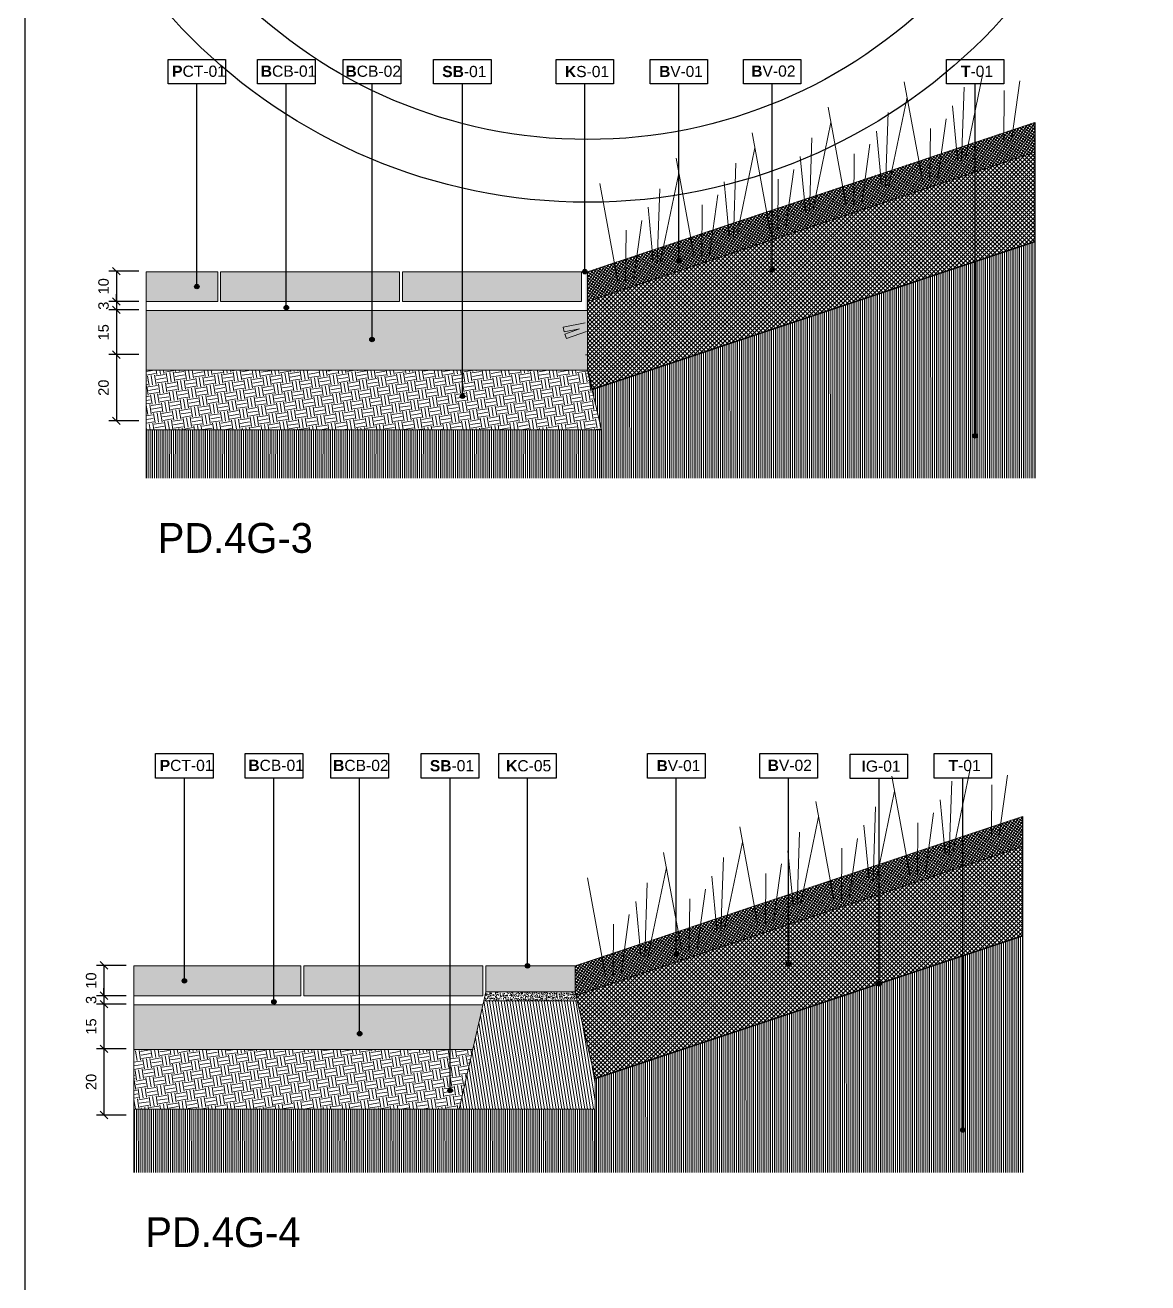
# Model space of a CAD drawing. Header units: metres. Extents: x -325 to 301, y -147 to 149.
# Drawn here: x 52.234 to 56, y 55.105 to 59.322 of the extents above; entities that cross this region are included whole.
import ezdxf

# ---------------------------------------------------------------- set-up
doc = ezdxf.new("R2010")
doc.units = ezdxf.units.M
doc.linetypes.add('ACAD_ISO03W100', pattern=[30, 12, -18])
doc.layers.get('Defpoints').update_dxf_attribs({"lineweight": 13})
doc.layers.add('-aux', color=50, linetype='Continuous', plot=False)
doc.layers.add('-AUX_RIM', color=2, linetype='Continuous', plot=False)
doc.layers.add('0-TX-1_25', color=7, linetype='Continuous', true_color=0x3f4f7f)
doc.layers.add('3-TR-paviment fort', color=7, linetype='Continuous', true_color=0xd1d1d1)
for name, color, linetype in [('02-L-Geotextile', 32, 'Continuous'), ('1-SECCIÓ', 1, 'Continuous'), ('A-KEYPLAN_HATCH', 7, 'Continuous'), ('A_TEXT_2', 7, 'Continuous'), ('EIT_3 TR terra vegetal', 45, 'Continuous')]:
    doc.layers.add(name, color=color, linetype=linetype)
doc.layers.add('03-TR-Paviment_04_Dry Meadow', color=7, linetype='Continuous', lineweight=5, true_color=0xd8dd88)
doc.layers.add('3-TR tot_u', color=7, linetype='Continuous', lineweight=5, true_color=0x787878)
for name, color, linetype, lineweight in [('1-CM', 7, 'Continuous', 0), ('2-L-secció', 1, 'Continuous', 0), ('2-metall', 5, 'Continuous', 0), ('3-TR Formigó', 252, 'Continuous', 0), ('3-TR Seleccionat', 44, 'Continuous', 0), ('3-TR Tot-u', 37, 'Continuous', 0), ('3-TR-recebo', 252, 'Continuous', 0)]:
    doc.layers.add(name, color=color, linetype=linetype, lineweight=lineweight)
doc.styles.add('Arial_4', font='arial.ttf', dxfattribs={"height": 1.8})
doc.styles.get("Standard").update_dxf_attribs({"font": 'arial.ttf'})
doc.styles.add('x-llegenda materials$0$ENGRAVERS', font='TT0586M.TTF')
doc.dimstyles.new('ISO-25', dxfattribs={"dimtxt": 0.1, "dimasz": 0.1, "dimexe": 0.1, "dimexo": 0.1, "dimgap": 0.1, "dimtad": 1, "dimdec": 0, "dimlfac": 100, "dimzin": 9, "dimtxsty": 'Standard', "dimblk": 'OBLIQUE', "dimcen": 0.1, "dimadec": 0, "dimazin": 0, "dimtfac": 1, "dimtdec": 0, "dimtmove": 0, "dimatfit": 3, "dimldrblk": 'OBLIQUE', "dimfxl": 1, "dimarcsym": 0})

# ---------------------------------------------------------------- blocks, each defined once
blk = doc.blocks.new('PCB01')
at = {"layer": 'A-KEYPLAN_HATCH'}
blk.add_lwpolyline([(0.001, 0.00548), (0.01387, 0.00548), (0.01387, 0), (0.001, 0)], close=True, dxfattribs=at)
at = {"layer": 'A_TEXT_2', "insert": (0.0002, 0.00409), "char_height": 0.0025, "attachment_point": 1}
blk.add_mtext_dynamic_manual_height_columns('\\pi0.00171;{\\fArial|b1|i0|c0|p34;P}CT-01', width=0.0145619, gutter_width=0.015, heights=[0], dxfattribs=at)
blk = doc.blocks.new('hatch keyplan 2')
at = {"layer": 'A-KEYPLAN_HATCH'}
blk.add_lwpolyline([(0, 0.00548), (0.01287, 0.00548), (0.01287, 0), (0, 0)], close=True, dxfattribs=at)
blk = doc.blocks.new('hatch keyplan')
at = {"layer": 'A-KEYPLAN_HATCH'}
blk.add_blockref('hatch keyplan 2', (1.43058, 0.85215), dxfattribs=at)
blk = doc.blocks.new('B-CB01')
at = {"layer": 'A-KEYPLAN_HATCH'}
blk.add_blockref('hatch keyplan', (-1.43058, -0.85215), dxfattribs=at)
at = {"layer": 'A_TEXT_2', "insert": (-0.0008, 0.00411), "char_height": 0.0025, "attachment_point": 1}
blk.add_mtext_dynamic_manual_height_columns('\\pi0.00152;{\\fArial|b1|i0|c0|p34;B}CB-01', width=0.0145619, gutter_width=0.015, heights=[0], dxfattribs=at)
blk = doc.blocks.new('B-CB02')
at = {"layer": 'A-KEYPLAN_HATCH'}
blk.add_blockref('hatch keyplan', (-1.43058, -0.85215), dxfattribs=at)
at = {"layer": 'A_TEXT_2', "insert": (-0.0008, 0.00409), "char_height": 0.0025, "attachment_point": 1}
blk.add_mtext_dynamic_manual_height_columns('\\pi0.00129;{\\fArial|b1|i0|c0|p34;B}CB-02', width=0.0145619, gutter_width=0.015, heights=[0], dxfattribs=at)
blk = doc.blocks.new('SB-01')
at = {"layer": 'A-KEYPLAN_HATCH'}
blk.add_blockref('hatch keyplan', (-1.43058, -0.85215), dxfattribs=at)
at = {"layer": 'A_TEXT_2', "insert": (-0.0008, 0.00403), "char_height": 0.0025, "attachment_point": 1}
blk.add_mtext_dynamic_manual_height_columns('\\pi0.00271;{\\fArial|b1|i0|c0|p34;SB}-01', width=0.0145619, gutter_width=0.015, heights=[0], dxfattribs=at)
blk = doc.blocks.new('B-V01')
at = {"layer": 'A-KEYPLAN_HATCH'}
blk.add_blockref('hatch keyplan', (-1.43058, -0.85215), dxfattribs=at)
at = {"layer": 'A_TEXT_2', "lineweight": 211, "insert": (-0.00079, 0.00402), "char_height": 0.0024588, "attachment_point": 1, "line_spacing_factor": 0.938532, "style": 'Arial_4'}
blk.add_mtext_dynamic_manual_height_columns('\\pi0.00285;{\\fArial|b1|i0|c0|p34;B}V-01', width=0.0145619, gutter_width=0.015, heights=[0], dxfattribs=at)
blk = doc.blocks.new('B-V02')
at = {"layer": 'A-KEYPLAN_HATCH'}
blk.add_blockref('hatch keyplan', (-1.43058, -0.85215), dxfattribs=at)
at = {"layer": 'A_TEXT_2', "insert": (-0.0008, 0.00412), "char_height": 0.0025, "attachment_point": 1}
blk.add_mtext_dynamic_manual_height_columns('\\pi0.00255;{\\fArial|b1|i0|c0|p34;B}V-02', width=0.0145619, gutter_width=0.015, heights=[0], dxfattribs=at)
blk = doc.blocks.new('T-01')
at = {"layer": 'A-KEYPLAN_HATCH'}
blk.add_blockref('hatch keyplan', (-1.43058, -0.85215), dxfattribs=at)
at = {"layer": 'A_TEXT_2', "insert": (-0.0008, 0.00408), "char_height": 0.0025, "attachment_point": 1}
blk.add_mtext_dynamic_manual_height_columns('\\pi0.00405;{\\fArial|b1|i0|c0|p34;T}-01', width=0.0145619, gutter_width=0.015, heights=[0], dxfattribs=at)
blk = doc.blocks.new('POINT')
at = {"layer": '0-TX-1_25'}
h = blk.add_hatch(dxfattribs=at)
h.set_pattern_fill('ANGLE', color=256)
h.set_pattern_definition([(0, (-83.747, -12.726), (0, 6.985), [5.08, -1.905]), (90, (-83.747, -12.726), (-6.985, 4e-16), [5.08, -1.905])])
edge = h.paths.add_edge_path()
edge.add_arc((0, 0), 0.0075, 0, 360)
h = blk.add_hatch(color=256, dxfattribs=at)
h.dxf.hatch_style = 1
edge = h.paths.add_edge_path()
edge.add_arc((0, 0), 0.0075, 0, 360)
blk.add_circle((0, 0), 0.0075, dxfattribs=at)
blk = doc.blocks.new('_Oblique')
at = {"color": 0, "lineweight": -2}
blk.add_line((-0.5, -0.5), (0.5, 0.5), dxfattribs=at)
blk = doc.blocks.new('*D1202')
at = {"layer": '0-TX-1_25', "color": 0, "lineweight": -2, "transparency": 16777216}
for p, q in [((52.6153, 58.4971), (52.5155, 58.4971)), ((52.5405, 58.4971), (52.5405, 58.3953)), ((52.6153, 58.3953), (52.5155, 58.3953))]:
    blk.add_line(p, q, dxfattribs=at)
at = {"layer": 'Defpoints', "color": 0, "transparency": 16777216}
for p in [(52.6403, 58.4971), (52.5405, 58.3953), (52.6403, 58.3953)]:
    blk.add_point(p, dxfattribs=at)
at = {"layer": '0-TX-1_25', "color": 0, "lineweight": -2, "transparency": 16777216, "xscale": 0.025, "yscale": 0.025, "zscale": 0.025}
for p, rotation in [((52.5405, 58.4971), 90), ((52.5405, 58.3953), 270)]:
    blk.add_blockref('_Oblique', p, dxfattribs=dict(at, rotation=rotation))
at = {"layer": '0-TX-1_25', "color": 0, "transparency": 16777216, "insert": (52.4976, 58.4462), "char_height": 0.035, "attachment_point": 5, "rotation": 90}
blk.add_mtext('10', dxfattribs=at)
blk = doc.blocks.new('*D1203')
at = {"layer": '0-TX-1_25', "color": 0, "lineweight": -2, "transparency": 16777216}
for p, q in [((52.5405, 58.3953), (52.5405, 58.4203)), ((52.6153, 58.3953), (52.5155, 58.3953)), ((52.5405, 58.3953), (52.5405, 58.3671)), ((52.6153, 58.3671), (52.5155, 58.3671)), ((52.5405, 58.3671), (52.5405, 58.3421))]:
    blk.add_line(p, q, dxfattribs=at)
at = {"layer": 'Defpoints', "color": 0, "transparency": 16777216}
for p in [(52.6403, 58.3953), (52.5405, 58.3671), (52.6403, 58.3671)]:
    blk.add_point(p, dxfattribs=at)
at = {"layer": '0-TX-1_25', "color": 0, "lineweight": -2, "transparency": 16777216, "xscale": 0.025, "yscale": 0.025, "zscale": 0.025}
for p, rotation in [((52.5405, 58.3953), 270), ((52.5405, 58.3671), 90)]:
    blk.add_blockref('_Oblique', p, dxfattribs=dict(at, rotation=rotation))
at = {"layer": '0-TX-1_25', "color": 0, "transparency": 16777216, "insert": (52.4976, 58.3812), "char_height": 0.035, "attachment_point": 5, "rotation": 90}
blk.add_mtext('3', dxfattribs=at)
blk = doc.blocks.new('*D1204')
at = {"layer": '0-TX-1_25', "color": 0, "lineweight": -2, "transparency": 16777216}
for p, q in [((52.6153, 58.3671), (52.5155, 58.3671)), ((52.5405, 58.3671), (52.5405, 58.2171)), ((52.6153, 58.2171), (52.5155, 58.2171))]:
    blk.add_line(p, q, dxfattribs=at)
at = {"layer": 'Defpoints', "color": 0, "transparency": 16777216}
for p in [(52.6403, 58.3671), (52.5405, 58.2171), (52.6403, 58.2171)]:
    blk.add_point(p, dxfattribs=at)
at = {"layer": '0-TX-1_25', "color": 0, "lineweight": -2, "transparency": 16777216, "xscale": 0.025, "yscale": 0.025, "zscale": 0.025}
for p, rotation in [((52.5405, 58.3671), 90), ((52.5405, 58.2171), 270)]:
    blk.add_blockref('_Oblique', p, dxfattribs=dict(at, rotation=rotation))
at = {"layer": '0-TX-1_25', "color": 0, "transparency": 16777216, "insert": (52.4976, 58.2921), "char_height": 0.035, "attachment_point": 5, "rotation": 90}
blk.add_mtext('15', dxfattribs=at)
blk = doc.blocks.new('*D1205')
at = {"layer": '0-TX-1_25', "color": 0, "lineweight": -2, "transparency": 16777216}
for p, q in [((52.6153, 58.2171), (52.5155, 58.2171)), ((52.5405, 58.2171), (52.5405, 57.9953)), ((52.6153, 57.9953), (52.5155, 57.9953))]:
    blk.add_line(p, q, dxfattribs=at)
at = {"layer": 'Defpoints', "color": 0, "transparency": 16777216}
for p in [(52.6403, 58.2171), (52.5405, 57.9953), (52.6403, 57.9953)]:
    blk.add_point(p, dxfattribs=at)
at = {"layer": '0-TX-1_25', "color": 0, "lineweight": -2, "transparency": 16777216, "xscale": 0.025, "yscale": 0.025, "zscale": 0.025}
for p, rotation in [((52.5405, 58.2171), 90), ((52.5405, 57.9953), 270)]:
    blk.add_blockref('_Oblique', p, dxfattribs=dict(at, rotation=rotation))
at = {"layer": '0-TX-1_25', "color": 0, "transparency": 16777216, "insert": (52.4976, 58.1062), "char_height": 0.035, "attachment_point": 5, "rotation": 90}
blk.add_mtext('20', dxfattribs=at)
blk = doc.blocks.new('*D1206')
at = {"layer": '0-TX-1_25', "color": 0, "lineweight": -2, "transparency": 16777216}
for p, q in [((52.5737, 56.1692), (52.4739, 56.1692)), ((52.4989, 56.1692), (52.4989, 56.0674)), ((52.5737, 56.0674), (52.4739, 56.0674))]:
    blk.add_line(p, q, dxfattribs=at)
at = {"layer": 'Defpoints', "color": 0, "transparency": 16777216}
for p in [(52.5987, 56.1692), (52.4989, 56.0674), (52.5987, 56.0674)]:
    blk.add_point(p, dxfattribs=at)
at = {"layer": '0-TX-1_25', "color": 0, "lineweight": -2, "transparency": 16777216, "xscale": 0.025, "yscale": 0.025, "zscale": 0.025}
for p, rotation in [((52.4989, 56.1692), 90), ((52.4989, 56.0674), 270)]:
    blk.add_blockref('_Oblique', p, dxfattribs=dict(at, rotation=rotation))
at = {"layer": '0-TX-1_25', "color": 0, "transparency": 16777216, "insert": (52.456, 56.1183), "char_height": 0.035, "attachment_point": 5, "rotation": 90}
blk.add_mtext('10', dxfattribs=at)
blk = doc.blocks.new('*D1207')
at = {"layer": '0-TX-1_25', "color": 0, "lineweight": -2, "transparency": 16777216}
for p, q in [((52.4989, 56.0674), (52.4989, 56.0924)), ((52.5737, 56.0674), (52.4739, 56.0674)), ((52.4989, 56.0674), (52.4989, 56.0392)), ((52.5737, 56.0392), (52.4739, 56.0392)), ((52.4989, 56.0392), (52.4989, 56.0142))]:
    blk.add_line(p, q, dxfattribs=at)
at = {"layer": 'Defpoints', "color": 0, "transparency": 16777216}
for p in [(52.5987, 56.0674), (52.4989, 56.0392), (52.5987, 56.0392)]:
    blk.add_point(p, dxfattribs=at)
at = {"layer": '0-TX-1_25', "color": 0, "lineweight": -2, "transparency": 16777216, "xscale": 0.025, "yscale": 0.025, "zscale": 0.025}
for p, rotation in [((52.4989, 56.0674), 270), ((52.4989, 56.0392), 90)]:
    blk.add_blockref('_Oblique', p, dxfattribs=dict(at, rotation=rotation))
at = {"layer": '0-TX-1_25', "color": 0, "transparency": 16777216, "insert": (52.456, 56.0533), "char_height": 0.035, "attachment_point": 5, "rotation": 90}
blk.add_mtext('3', dxfattribs=at)
blk = doc.blocks.new('*D1208')
at = {"layer": '0-TX-1_25', "color": 0, "lineweight": -2, "transparency": 16777216}
for p, q in [((52.5737, 56.0392), (52.4739, 56.0392)), ((52.4989, 56.0392), (52.4989, 55.8892)), ((52.5737, 55.8892), (52.4739, 55.8892))]:
    blk.add_line(p, q, dxfattribs=at)
at = {"layer": 'Defpoints', "color": 0, "transparency": 16777216}
for p in [(52.5987, 56.0392), (52.4989, 55.8892), (52.5987, 55.8892)]:
    blk.add_point(p, dxfattribs=at)
at = {"layer": '0-TX-1_25', "color": 0, "lineweight": -2, "transparency": 16777216, "xscale": 0.025, "yscale": 0.025, "zscale": 0.025}
for p, rotation in [((52.4989, 56.0392), 90), ((52.4989, 55.8892), 270)]:
    blk.add_blockref('_Oblique', p, dxfattribs=dict(at, rotation=rotation))
at = {"layer": '0-TX-1_25', "color": 0, "transparency": 16777216, "insert": (52.456, 55.9642), "char_height": 0.035, "attachment_point": 5, "rotation": 90}
blk.add_mtext('15', dxfattribs=at)
blk = doc.blocks.new('*D1209')
at = {"layer": '0-TX-1_25', "color": 0, "lineweight": -2, "transparency": 16777216}
for p, q in [((52.5737, 55.8892), (52.4739, 55.8892)), ((52.4989, 55.8892), (52.4989, 55.6674)), ((52.5737, 55.6674), (52.4739, 55.6674))]:
    blk.add_line(p, q, dxfattribs=at)
at = {"layer": 'Defpoints', "color": 0, "transparency": 16777216}
for p in [(52.5987, 55.8892), (52.4989, 55.6674), (52.5987, 55.6674)]:
    blk.add_point(p, dxfattribs=at)
at = {"layer": '0-TX-1_25', "color": 0, "lineweight": -2, "transparency": 16777216, "xscale": 0.025, "yscale": 0.025, "zscale": 0.025}
for p, rotation in [((52.4989, 55.8892), 90), ((52.4989, 55.6674), 270)]:
    blk.add_blockref('_Oblique', p, dxfattribs=dict(at, rotation=rotation))
at = {"layer": '0-TX-1_25', "color": 0, "transparency": 16777216, "insert": (52.456, 55.7783), "char_height": 0.035, "attachment_point": 5, "rotation": 90}
blk.add_mtext('20', dxfattribs=at)
blk = doc.blocks.new('K04')
at = {"layer": 'A-KEYPLAN_HATCH'}
blk.add_blockref('hatch keyplan', (-1.42958, -0.85215), dxfattribs=at)
at = {"layer": 'A_TEXT_2', "insert": (0.0002, 0.00402), "char_height": 0.0025, "attachment_point": 1}
blk.add_mtext_dynamic_manual_height_columns('\\pi0.00244;{\\fArial|b1|i0|c0|p34;K}C-05', width=0.0145619, gutter_width=0.015, heights=[0], dxfattribs=at)
blk = doc.blocks.new('PROFIL 150x1')
at = {"layer": '2-metall'}
blk.add_hatch(color=256, dxfattribs=at).paths.add_polyline_path([(-0.0016, 0.1501), (-0.0016, 0.003), (-0.0015, -0.0467), (-0.0065, -0.0467), (-0.0066, 0.1501)])
blk.add_line((-0.0066, 0), (-0.0066, 0), dxfattribs=at)
for points in [[(-0.0065, -0.0467), (-0.0015, -0.0467), (-0.0065, -0.0467), (-0.0066, 0.1501), (-0.0016, 0.1501)], [(-0.0009, 0.0288), (0.0512, 0.0192), (0.0491, 0.0078), (0.013, 0.0145), (0.0473, 0.0025), (0.0437, -0.0076), (-0.0037, 0.0083)]]:
    blk.add_lwpolyline(points, dxfattribs=at)
blk = doc.blocks.new('K05')
at = {"layer": 'A-KEYPLAN_HATCH'}
blk.add_blockref('hatch keyplan', (-1.43058, -0.85215), dxfattribs=at)
at = {"layer": 'A_TEXT_2', "insert": (-0.0008, 0.00402), "char_height": 0.0025, "attachment_point": 1}
blk.add_mtext_dynamic_manual_height_columns('\\pi0.00278;{\\fArial|b1|i0|c0|p34;K}S-01', width=0.0145619, gutter_width=0.015, heights=[0], dxfattribs=at)
blk = doc.blocks.new('IG01')
at = {"layer": 'A-KEYPLAN_HATCH', "xscale": 10, "yscale": 10, "zscale": 10}
blk.add_blockref('hatch keyplan', (-14.3058, -8.5215), dxfattribs=at)
at = {"layer": 'A_TEXT_2', "insert": (-0.008, 0.0405), "char_height": 0.025, "attachment_point": 1}
blk.add_mtext_dynamic_manual_height_columns('\\pi0.03354;{\\fArial|b1|i0|c0|p34;I}G-01', width=0.145619, gutter_width=0.15, heights=[0], dxfattribs=at)

msp = doc.modelspace()

# ---------------------------------------------------------------- hatches: boundary and pattern name
at = {"layer": '3-TR Formigó'}
h = msp.add_hatch(dxfattribs=at)
h.set_pattern_fill('ANSI31', color=256, scale=0.003, angle=234.1752, style=0)
h.set_pattern_definition([(279.175244, (15.05973, -35.677851), (0.00940313, 0.0015188056), [])])
h.paths.add_polyline_path([(53.6899, 55.6874), (54.1461, 55.6874), (54.1461, 55.7896), (54.0866, 56.0501), (53.7728, 56.0502)])
at = {"layer": '3-TR Seleccionat'}
h = msp.add_hatch(dxfattribs=at)
h.set_pattern_fill('ANSI31', color=256, scale=0.002, angle=45, style=0)
h.set_pattern_definition([(90, (-441022.154262, -650778.502122), (-0.00635, 1e-18), [])])
h.paths.add_polyline_path([(55.6213, 57.8025), (52.6413, 57.8025), (52.6413, 57.9653), (54.1677, 57.9653), (54.1364, 58.1004), (55.6213, 58.596)])
h = msp.add_hatch(dxfattribs=at)
h.set_pattern_fill('ANSI31', color=256, scale=0.002, angle=45, style=0)
h.set_pattern_definition([(90, (-441022.195862, -650780.830051), (-0.00635, 1e-18), [])])
h.paths.add_polyline_path([(54.1461, 55.6874), (52.5997, 55.6874), (52.5997, 55.4745), (55.5797, 55.4745), (55.5797, 56.2681), (54.1461, 55.7896)])
at = {"layer": '3-TR Tot-u'}
h = msp.add_hatch(dxfattribs=at)
h.set_pattern_fill('EARTH', color=256, scale=0.005, angle=-80.8248, style=0)
h.set_pattern_definition([(279.1752, (54.12131, 57.965325), (0.03640645, -0.0262811), [0.03175, -0.03175]), (279.1752, (54.133062, 57.967224), (0.03640645, -0.0262811), [0.03175, -0.03175]), (279.1752, (54.144816, 57.969122), (0.03640645, -0.0262811), [0.03175, -0.03175]), (9.1752, (54.149367, 57.965837), (0.0262811, 0.03640645), [0.03175, -0.03175]), (9.1752, (54.151266, 57.954083), (0.0262811, 0.03640645), [0.03175, -0.03175]), (9.1752, (54.153164, 57.94233), (0.0262811, 0.03640645), [0.03175, -0.03175])])
h.paths.add_polyline_path([(54.1677, 57.9653), (54.1213, 58.1653), (52.6403, 58.1653), (52.6403, 57.9653)])
h = msp.add_hatch(dxfattribs=at)
h.set_pattern_fill('EARTH', color=256, scale=0.005, angle=-80.8248, style=0)
h.set_pattern_definition([(279.1752, (54.07971, 55.637396), (0.03640645, -0.0262811), [0.03175, -0.03175]), (279.1752, (54.091462, 55.639295), (0.03640645, -0.0262811), [0.03175, -0.03175]), (279.1752, (54.103216, 55.641193), (0.03640645, -0.0262811), [0.03175, -0.03175]), (9.1752, (54.107767, 55.637908), (0.0262811, 0.03640645), [0.03175, -0.03175]), (9.1752, (54.109666, 55.626154), (0.0262811, 0.03640645), [0.03175, -0.03175]), (9.1752, (54.111564, 55.6144), (0.0262811, 0.03640645), [0.03175, -0.03175])])
h.paths.add_polyline_path([(53.6899, 55.6874), (53.7356, 55.8874), (52.5987, 55.8874), (52.5987, 55.6874)])
at = {"layer": '3-TR tot_u'}
h = msp.add_hatch(dxfattribs=at)
h.set_pattern_fill('AR-CONC', color=256, scale=0.0002, angle=90.2664)
h.set_pattern_definition([(140.2664143104, (269984.931893, -738410.930217), (0.0030183585511, 0.0364513625844), [0.00381, -0.04191]), (85.2664143104, (269984.931893, -738410.930217), (-0.0381781810675, -0.0072262829332), [0.003048, -0.033528116834]), (190.7178590104, (269984.932144, -738410.92718), (-0.0351598209585, 0.0292250795622), [0.00323800176, -0.03561804892]), (136.4506143104, (269984.921733, -738410.930265), (0.0081562825582, 0.0542543196878), [0.005715, -0.062865]), (186.9019719204, (269984.922413, -738410.925743), (-0.049705465848, 0.047250217616), [0.004857004628, -0.053427121632]), (81.45056548, (269984.921733, -738410.930265), (-0.0497054658455, 0.0472502176188), [0.004571993414, -0.050291946384]), (111.2664143104, (269984.92425, -738410.925173), (0.0203118235131, 0.0304176527954), [0.00381, -0.04191]), (56.2664143104, (269984.92425, -738410.925173), (-0.0368946682902, 0.0121889849718), [0.003048, -0.033528]), (161.7178593104, (269984.925942, -738410.922638), (-0.016582844967, 0.0426066376987), [0.00323800176, -0.03561798752]), (127.7664143104, (269984.931893, -738410.930217), (-0.0169136972324, 0.00053908133522), [0, -0.0331216, 0, -0.034036, 0, -0.033655]), (97.7664143104, (269984.931893, -738410.930217), (-0.02009803784808, 0.0132706243038), [0, -0.0194056, 0, -0.0323596, 0, -0.012827]), (57.7664143104, (269984.931946, -738410.941546), (0.00101964285024, 0.02712315336895), [0, -0.0127, 0, -0.039624, 0, -0.052578]), (47.7664143104, (269984.93197, -738410.946626), (-0.0052229971542, 0.0296018704426), [0, -0.01651, 0, -0.0263144, 0, -0.037338])])
h.paths.add_polyline_path([(52.6403, 58.3653), (52.6403, 58.1653), (54.1213, 58.1653), (54.1213, 58.3653)])
h = msp.add_hatch(dxfattribs=at)
h.set_pattern_fill('AR-CONC', color=256, scale=9e-05, angle=90.2664)
h.set_pattern_definition([(140.266414, (-29.651614, 33.254859), (0.0013582613, 0.0164031132), [0.0017145, -0.0188595]), (85.266414, (-29.651614, 33.25486), (-0.0171801815, -0.0032518273), [0.0013716, -0.0150876526]), (190.71786, (-29.6515, 33.256226), (-0.0158219194, 0.0131512858), [0.0014571008, -0.016028122]), (136.450614, (-29.656186, 33.254838), (0.003670327, 0.024414444), [0.00257175, -0.02828925]), (186.901972, (-29.65588, 33.256872), (-0.0223674596, 0.021262598), [0.002185652, -0.024042205]), (81.450565, (-29.656186, 33.254838), (-0.0223674596, 0.021262598), [0.002057397, -0.022631376]), (111.266414, (-29.655053, 33.257129), (0.0091403206, 0.0136879438), [0.0017145, -0.0188595]), (56.266414, (-29.655053, 33.25713), (-0.0166026007, 0.0054850432), [0.0013716, -0.0150876]), (161.71786, (-29.654292, 33.25827), (-0.0074622802, 0.019172987), [0.0014571008, -0.0160280944]), (127.766414, (-29.651614, 33.254859), (-0.00761116375, 0.0002425866), [0, -0.01490472, 0, -0.0153162, 0, -0.01514475]), (97.766414, (-29.651614, 33.254859), (-0.009044117, 0.0059717809), [0, -0.00873252, 0, -0.01456182, 0, -0.00577215]), (57.766414, (-29.65159, 33.2497615), (0.0004588393, 0.012205419), [0, -0.005715, 0, -0.0178308, 0, -0.0236601]), (47.766414, (-29.651579, 33.247475), (-0.0023503487, 0.0133208417), [0, -0.0074295, 0, -0.01184148, 0, -0.0168021])])
h.paths.add_polyline_path([(54.0877, 56.0501), (54.0797, 56.0801), (53.7797, 56.0802), (53.7732, 56.0502)])
h = msp.add_hatch(dxfattribs=at)
h.set_pattern_fill('AR-CONC', color=256, scale=0.0002, angle=90.2664)
h.set_pattern_definition([(140.2664143104, (269984.890293, -738413.258146), (0.0030183585511, 0.0364513625844), [0.00381, -0.04191]), (85.2664143104, (269984.890293, -738413.258146), (-0.0381781810675, -0.0072262829332), [0.003048, -0.033528116834]), (190.7178590104, (269984.890545, -738413.25511), (-0.0351598209585, 0.0292250795622), [0.00323800176, -0.03561804892]), (136.4506143104, (269984.880133, -738413.258193), (0.0081562825582, 0.0542543196878), [0.005715, -0.062865]), (186.9019719204, (269984.880813, -738413.25367), (-0.049705465848, 0.047250217616), [0.004857004628, -0.053427121632]), (81.45056548, (269984.880133, -738413.258193), (-0.0497054658455, 0.0472502176188), [0.004571993414, -0.050291946384]), (111.2664143104, (269984.88265, -738413.253102), (0.0203118235131, 0.0304176527954), [0.00381, -0.04191]), (56.2664143104, (269984.88265, -738413.2531), (-0.0368946682902, 0.0121889849718), [0.003048, -0.033528]), (161.7178593104, (269984.884342, -738413.250567), (-0.016582844967, 0.0426066376987), [0.00323800176, -0.03561798752]), (127.7664143104, (269984.890293, -738413.258146), (-0.0169136972324, 0.00053908133522), [0, -0.0331216, 0, -0.034036, 0, -0.033655]), (97.7664143104, (269984.890293, -738413.258146), (-0.02009803784808, 0.0132706243038), [0, -0.0194056, 0, -0.0323596, 0, -0.012827]), (57.7664143104, (269984.890346, -738413.269474), (0.00101964285024, 0.02712315336895), [0, -0.0127, 0, -0.039624, 0, -0.052578]), (47.7664143104, (269984.89037, -738413.274554), (-0.0052229971542, 0.0296018704426), [0, -0.01651, 0, -0.0263144, 0, -0.037338])])
h.paths.add_polyline_path([(52.5987, 56.0374), (52.5987, 55.8874), (53.7357, 55.8874), (53.7699, 56.0374)])
at = {"layer": '3-TR-paviment fort'}
for points in [[(52.8803, 58.4953), (52.6403, 58.4953), (52.6403, 58.3953), (52.8803, 58.3953)], [(53.4903, 58.4953), (52.8903, 58.4953), (52.8903, 58.3953), (53.4903, 58.3953)], [(54.1003, 58.4953), (53.5003, 58.4953), (53.5003, 58.3953), (54.1003, 58.3953)], [(53.1597, 56.1675), (52.5987, 56.1675), (52.5987, 56.0675), (53.1597, 56.0675)], [(53.7697, 56.1675), (53.1697, 56.1675), (53.1697, 56.0675), (53.7697, 56.0675)], [(54.0797, 56.1674), (54.0797, 56.0801), (53.7797, 56.0802), (53.7797, 56.1675)]]:
    msp.add_hatch(color=256, dxfattribs=at).paths.add_polyline_path(points)
at = {"layer": '3-TR-recebo'}
h = msp.add_hatch(dxfattribs=at)
h.set_pattern_fill('_USER', color=256, scale=0.008, angle=234.1752, style=0, double=1, pattern_type=0)
h.set_pattern_definition([(234.17524389634, (419520.467018, 4594457.794263), (0.006486487979183, -0.004682464489553), []), (324.17524389634, (419520.467018, 4594457.794263), (0.004682464489553, 0.006486487979183), [])])
h.paths.add_polyline_path([(54.1213, 58.3953), (54.1213, 58.4953), (55.6213, 58.996), (55.6213, 58.896)])
h = msp.add_hatch(dxfattribs=at)
h.set_pattern_fill('_USER', color=256, scale=0.008, angle=234.1752, style=0, double=1, pattern_type=0)
h.set_pattern_definition([(234.17524389634, (419520.425418, 4594455.4663345), (0.006486487979183, -0.004682464489553), []), (324.17524389634, (419520.425418, 4594455.4663345), (0.004682464489553, 0.006486487979183), [])])
h.paths.add_polyline_path([(54.0825, 56.068), (54.0797, 56.0801), (54.0797, 56.1674), (55.5797, 56.6681), (55.5797, 56.5681)])
at = {"layer": 'EIT_3 TR terra vegetal'}
h = msp.add_hatch(dxfattribs=at)
h.set_pattern_fill('_USER', color=256, scale=0.01, angle=45, style=0, double=1, pattern_type=0)
h.set_pattern_definition([(45, (419506.654953, 4594392.769917), (-0.007071067811865, 0.007071067811865), []), (135, (419506.654953, 4594392.769917), (-0.007071067811865, -0.007071067811865), [])])
edge = h.paths.add_edge_path()
edge.add_line((54.1213, 58.3953), (54.1213, 58.1653))
edge.add_line((54.1213, 58.1653), (54.1364, 58.1004))
edge.add_line((54.1364, 58.1004), (55.6213, 58.596))
edge.add_line((55.6213, 58.596), (55.6213, 58.896))
edge.add_line((55.6213, 58.896), (54.1213, 58.3962))
h = msp.add_hatch(dxfattribs=at)
h.set_pattern_fill('_USER', color=256, scale=0.01, angle=45, style=0, double=1, pattern_type=0)
h.set_pattern_definition([(45, (419506.613353, 4594390.441988), (-0.007071067811865, 0.007071067811865), []), (135, (419506.613353, 4594390.441988), (-0.007071067811865, -0.007071067811865), [])])
h.paths.add_polyline_path([(54.0822, 56.0691), (54.1461, 55.7896), (55.5797, 56.2681), (55.5797, 56.5681)])

# ---------------------------------------------------------------- linework, layer by layer
at = {"layer": '-aux'}
msp.add_lwpolyline([(52.2345, 3.4567), (52.2345, 133.4567)], dxfattribs=at)
at = {"layer": '-AUX_RIM'}
for radius in [1.8794, 1.6689]:
    msp.add_circle((54.121, 60.6076), radius, dxfattribs=at)
at = {"layer": '0-TX-1_25'}
for points in [[(52.8103, 58.4453), (52.8103, 59.1249)], [(53.1105, 58.3747), (53.1105, 59.1249)], [(53.3981, 58.268), (53.3981, 59.1249)], [(53.7014, 58.0776), (53.7014, 59.1249)], [(54.1119, 58.4953), (54.1119, 59.1249)], [(54.4271, 58.5333), (54.4271, 59.1249)], [(54.7404, 58.5012), (54.7404, 59.1249)], [(55.4214, 57.9451), (55.4214, 59.1249)], [(52.7687, 56.1174), (52.7687, 56.797)], [(53.0689, 56.0468), (53.0689, 56.797)], [(53.3565, 55.9401), (53.3565, 56.797)], [(53.6598, 55.7497), (53.6598, 56.797)], [(53.9196, 56.1674), (53.9196, 56.797)], [(54.4186, 56.2054), (54.4186, 56.797)], [(54.7953, 56.1733), (54.7953, 56.797)], [(55.0982, 56.7953), (55.0982, 56.1073)], [(55.3798, 55.6172), (55.3798, 56.797)]]:
    msp.add_lwpolyline(points, dxfattribs=at)
at = {"layer": '02-L-Geotextile', "linetype": 'ACAD_ISO03W100', "ltscale": 0.002, "const_width": 0.005, "elevation": 0}
for points in [[(54.1213, 58.1653), (54.1364, 58.1004), (55.6213, 58.596)], [(54.1461, 55.7896), (55.5797, 56.2681)]]:
    msp.add_lwpolyline(points, dxfattribs=at)
at = {"layer": '03-TR-Paviment_04_Dry Meadow'}
for points in [[(55.1834, 59.1317), (55.244, 58.8019)], [(55.448, 59.1659), (55.3871, 58.871)], [(55.571, 59.1351), (55.5433, 58.9348)], [(55.384, 59.1143), (55.3757, 58.8669)], [(55.5184, 59.1026), (55.5171, 58.9296)], [(54.9282, 59.0465), (54.9888, 58.7167)], [(55.1927, 59.0808), (55.1318, 58.7858)], [(55.345, 59.052), (55.3622, 58.8712)], [(55.1288, 59.0292), (55.1205, 58.7817)], [(55.3235, 59.0081), (55.2958, 58.8078)], [(54.6729, 58.9613), (54.7336, 58.6315)], [(54.9375, 58.9956), (54.8766, 58.7006)], [(55.0897, 58.9668), (55.107, 58.786)], [(55.271, 58.9756), (55.2696, 58.8026)], [(54.8735, 58.944), (54.8652, 58.6966)], [(55.0683, 58.9229), (55.0406, 58.7226)], [(54.4177, 58.8761), (54.4784, 58.5463)], [(54.6823, 58.9104), (54.6214, 58.6154)], [(54.8345, 58.8816), (54.8518, 58.7008)], [(55.0158, 58.8904), (55.0144, 58.7174)], [(54.6183, 58.8588), (54.61, 58.6114)], [(54.8131, 58.8377), (54.7854, 58.6374)], [(54.1625, 58.791), (54.2231, 58.4611)], [(54.427, 58.8252), (54.3662, 58.5302)], [(54.5793, 58.7964), (54.5965, 58.6156)], [(54.7605, 58.8052), (54.7592, 58.6322)], [(54.3631, 58.7736), (54.3548, 58.5262)], [(54.5579, 58.7526), (54.5301, 58.5522)], [(54.324, 58.7112), (54.3413, 58.5304)], [(54.5053, 58.72), (54.5039, 58.547)], [(54.3026, 58.6674), (54.2749, 58.467)], [(54.2501, 58.6348), (54.2487, 58.4618)], [(55.4064, 56.838), (55.3455, 56.5431)], [(55.1418, 56.8038), (55.2024, 56.474)], [(55.3424, 56.7864), (55.3341, 56.539)], [(55.4768, 56.7746), (55.4755, 56.6017)], [(55.5294, 56.8072), (55.5017, 56.6068)], [(55.1511, 56.7528), (55.0902, 56.4579)], [(54.8866, 56.7186), (54.9472, 56.3888)], [(55.0872, 56.7012), (55.0789, 56.4538)], [(55.3034, 56.7241), (55.3206, 56.5433)], [(54.8959, 56.6676), (54.835, 56.3727)], [(55.2294, 56.6476), (55.228, 56.4747)], [(55.2819, 56.6802), (55.2542, 56.4798)], [(54.6313, 56.6334), (54.692, 56.3036)], [(54.8319, 56.616), (54.8236, 56.3686)], [(55.0481, 56.6389), (55.0654, 56.4581)], [(54.6407, 56.5824), (54.5798, 56.2875)], [(54.9742, 56.5624), (54.9728, 56.3895)], [(55.0267, 56.595), (54.999, 56.3946)], [(54.3761, 56.5482), (54.4368, 56.2184)], [(54.5767, 56.5308), (54.5684, 56.2834)], [(54.7929, 56.5537), (54.8102, 56.3729)], [(54.3854, 56.4972), (54.3246, 56.2023)], [(54.7189, 56.4772), (54.7176, 56.3043)], [(54.7715, 56.5098), (54.7438, 56.3094)], [(54.1209, 56.463), (54.1815, 56.1332)], [(54.3215, 56.4456), (54.3132, 56.1982)], [(54.5377, 56.4685), (54.5549, 56.2877)], [(54.4637, 56.3921), (54.4623, 56.2191)], [(54.5163, 56.4246), (54.4885, 56.2243)], [(54.2824, 56.3833), (54.2997, 56.2025)], [(54.2085, 56.3069), (54.2071, 56.1339)], [(54.261, 56.3394), (54.2333, 56.1391)]]:
    msp.add_lwpolyline(points, dxfattribs=at)
at = {"layer": '1-CM'}
for p, q in [((54.1213, 58.3653), (52.6403, 58.3653)), ((54.1213, 58.1653), (54.1213, 58.3653)), ((54.1213, 58.1653), (52.6403, 58.1653)), ((54.1677, 57.9653), (52.6413, 57.9653)), ((53.7699, 56.0374), (52.5987, 56.0374)), ((53.7356, 55.8874), (52.5987, 55.8874)), ((53.9931, 55.6874), (52.5987, 55.6874))]:
    msp.add_line(p, q, dxfattribs=at)
for points in [[(54.1213, 58.3953), (54.1213, 58.4953), (55.6213, 58.996), (55.6213, 58.896)], [(54.0825, 56.068), (54.0797, 56.0801), (54.0797, 56.1674), (55.5797, 56.6681), (55.5797, 56.5681)], [(54.0797, 56.1674), (54.0797, 56.0801), (53.7797, 56.0802), (53.7797, 56.1675)], [(53.6899, 55.6874), (54.1461, 55.6874), (54.1461, 55.7896), (54.0866, 56.0501), (53.7728, 56.0502)], [(54.0866, 56.0501), (54.0797, 56.0801), (53.7797, 56.0802), (53.7732, 56.0502)]]:
    msp.add_lwpolyline(points, close=True, dxfattribs=at)
for points in [[(54.1364, 58.1004), (55.6213, 58.596)], [(52.8803, 58.4953), (52.6403, 58.4953), (52.6403, 58.3953), (52.8803, 58.3953), (52.8803, 58.4953)], [(53.4903, 58.4953), (52.8903, 58.4953), (52.8903, 58.3953), (53.4903, 58.3953), (53.4903, 58.4953)], [(54.1003, 58.4953), (53.5003, 58.4953), (53.5003, 58.3953), (54.1003, 58.3953), (54.1003, 58.4953)], [(54.1677, 57.9653), (54.1213, 58.1653)], [(54.1677, 57.9653), (54.1677, 57.8025)], [(54.1461, 55.7896), (55.5797, 56.2681)], [(53.1597, 56.1675), (52.5987, 56.1675), (52.5987, 56.0675), (53.1597, 56.0675), (53.1597, 56.1675)], [(53.7697, 56.1675), (53.1697, 56.1675), (53.1697, 56.0675), (53.7697, 56.0675), (53.7697, 56.1675)], [(53.7797, 56.1675), (54.0797, 56.1674)], [(53.7728, 56.0502), (54.0758, 56.0501)], [(53.7797, 56.0802), (54.0797, 56.0801)], [(53.9931, 55.6874), (54.1461, 55.6874), (54.1461, 55.7896), (54.0797, 56.0802)], [(54.1461, 55.6874), (54.1461, 55.476)]]:
    msp.add_lwpolyline(points, dxfattribs=at)
at = {"layer": '1-SECCIÓ'}
for p, q in [((55.6213, 58.996), (55.6213, 57.8025)), ((55.5797, 56.6681), (55.5797, 55.4745))]:
    msp.add_line(p, q, dxfattribs=at)
at = {"layer": '2-L-secció'}
for points in [[(52.6403, 58.4953), (52.6403, 57.8025)], [(52.5987, 56.1674), (52.5987, 55.4745)]]:
    msp.add_lwpolyline(points, dxfattribs=at)

# ---------------------------------------------------------------- block references
at = {"xscale": 14.99999999999007, "yscale": 14.99999999999007, "zscale": 14.99999999999007}
msp.add_blockref('K05', (54.0153, 59.1249), dxfattribs=at)
at = {"layer": '0-TX-1_25', "xscale": 15, "yscale": 15, "zscale": 15}
for name, p in [('PCB01', (52.6988, 59.1249)), ('B-CB01', (53.014, 59.1249)), ('B-CB02', (53.3016, 59.1249)), ('SB-01', (53.6048, 59.1249)), ('B-V01', (54.3306, 59.1249)), ('B-V02', (54.6438, 59.1249)), ('T-01', (55.3248, 59.1249)), ('PCB01', (52.6572, 56.797)), ('B-CB01', (52.9724, 56.797)), ('B-CB02', (53.26, 56.797)), ('SB-01', (53.5632, 56.797)), ('B-V01', (54.322, 56.797)), ('B-V02', (54.6988, 56.797)), ('T-01', (55.2832, 56.797))]:
    msp.add_blockref(name, p, dxfattribs=at)
at = {"layer": '0-TX-1_25'}
for p in [(54.4271, 58.5333), (54.1119, 58.4953), (54.7404, 58.5012), (52.8103, 58.4453), (53.1105, 58.3747), (53.3981, 58.268), (53.7014, 58.0776), (55.4214, 57.9451), (54.4186, 56.2054), (54.7953, 56.1733), (53.9196, 56.1674), (52.7687, 56.1174), (55.0982, 56.1073), (53.0689, 56.0468), (53.3565, 55.9401), (53.6598, 55.7497), (55.3798, 55.6172)]:
    msp.add_blockref('POINT', p, dxfattribs=at)
at = {"layer": '1-CM', "xscale": -1.422634737520509, "yscale": 1.422634737520509, "zscale": 1.422634737520509, "rotation": 0.01743757709514959}
msp.add_blockref('PROFIL 150x1', (54.112, 58.2825), dxfattribs=at)
at = {"layer": '1-CM', "xscale": 1.5, "yscale": 1.5, "zscale": 1.5}
msp.add_blockref('IG01', (55.0017, 56.7953), dxfattribs=at)
at = {"layer": 'A-KEYPLAN_HATCH', "xscale": 14.99999999999981, "yscale": 14.99999999999981, "zscale": 14.99999999999981}
msp.add_blockref('K04', (53.8081, 56.797), dxfattribs=at)

# ---------------------------------------------------------------- texts
at = {"layer": '-aux', "char_height": 0.1, "width": 19.210099, "attachment_point": 1, "style": 'x-llegenda materials$0$ENGRAVERS'}
for s, insert in [('PD.4G-3', (52.6794, 57.6525)), ('PD.4G-4', (52.6378, 55.3245))]:
    msp.add_mtext(s, dxfattribs=dict(at, insert=insert))

# ---------------------------------------------------------------- dimensions: what is measured, and where the dimension line sits
at = {"layer": '0-TX-1_25'}
for base, p1, p2, picture, middle in [((52.5405, 58.3953), (52.6403, 58.4971), (52.6403, 58.3953), '*D1202', (52.4976, 58.4462)), ((52.5405, 58.2171), (52.6403, 58.3671), (52.6403, 58.2171), '*D1204', (52.4976, 58.2921)), ((52.4989, 56.0674), (52.5987, 56.1692), (52.5987, 56.0674), '*D1206', (52.456, 56.1183)), ((52.4989, 55.8892), (52.5987, 56.0392), (52.5987, 55.8892), '*D1208', (52.456, 55.9642))]:
    dim = msp.add_linear_dim(base=base, p1=p1, p2=p2, angle=90, dimstyle='ISO-25', override={"dimtxt": 0.035, "dimasz": 0.025, "dimexe": 0.025, "dimexo": 0.025, "dimgap": 0.025, "dimblk1": 'Oblique', "dimblk2": 'Oblique', "dimsah": 1, "dimfxl": 0.1, "dimfxlon": 1, "dimarcsym": 1}, dxfattribs=at)
    dim.commit()
    dim.dimension.update_dxf_attribs({"geometry": picture, "text_midpoint": middle})
for base, p1, p2, picture, middle in [((52.5405, 58.3671), (52.6403, 58.3953), (52.6403, 58.3671), '*D1203', (52.5405, 58.3812)), ((52.4989, 56.0392), (52.5987, 56.0674), (52.5987, 56.0392), '*D1207', (52.4989, 56.0533))]:
    dim = msp.add_linear_dim(base=base, p1=p1, p2=p2, angle=90, dimstyle='ISO-25', override={"dimtxt": 0.035, "dimasz": 0.025, "dimexe": 0.025, "dimexo": 0.025, "dimgap": 0.025, "dimblk1": 'Oblique', "dimblk2": 'Oblique', "dimsah": 1, "dimfxl": 0.1, "dimfxlon": 1, "dimarcsym": 1}, dxfattribs=at)
    dim.commit()
    dim.dimension.update_dxf_attribs({"geometry": picture, "text_midpoint": middle, "dimtype": 160})
for base, p1, p2, picture, middle in [((52.5405, 57.9953), (52.6403, 58.2171), (52.6403, 57.9953), '*D1205', (52.4976, 58.1062)), ((52.4989, 55.6674), (52.5987, 55.8892), (52.5987, 55.6674), '*D1209', (52.456, 55.7783))]:
    dim = msp.add_linear_dim(base=base, p1=p1, p2=p2, angle=90, text='20', dimstyle='ISO-25', override={"dimtxt": 0.035, "dimasz": 0.025, "dimexe": 0.025, "dimexo": 0.025, "dimgap": 0.025, "dimblk1": 'Oblique', "dimblk2": 'Oblique', "dimsah": 1, "dimfxl": 0.1, "dimfxlon": 1, "dimarcsym": 1}, dxfattribs=at)
    dim.commit()
    dim.dimension.update_dxf_attribs({"geometry": picture, "text_midpoint": middle})

doc.saveas('drawing.dxf')
